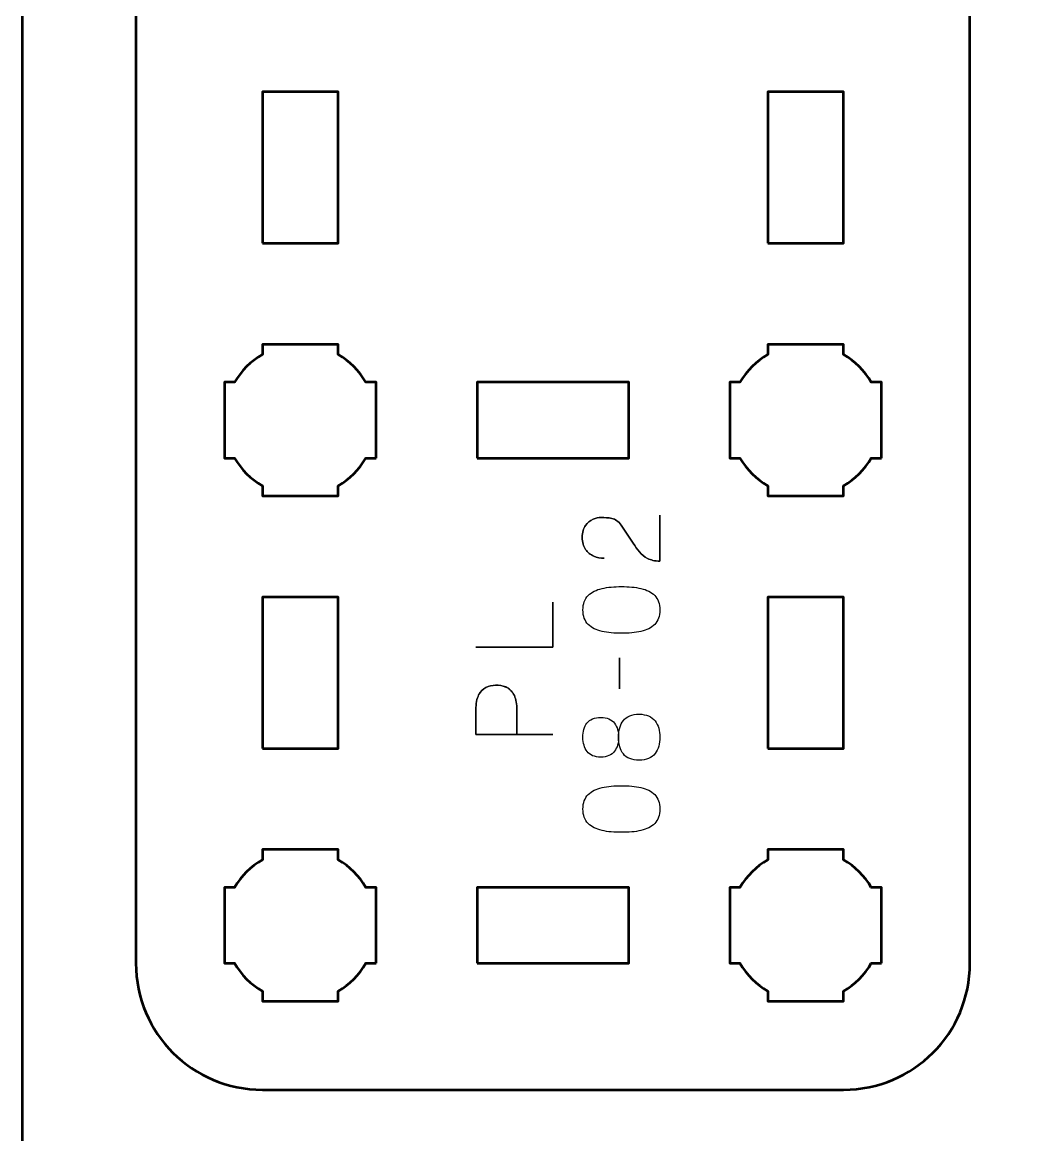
# Model space of a CAD drawing. Header units: centimetres. Extents: x -21 to 0, y -29.7 to 0.
# Drawn here: x -21 to -17.045, y -16.078 to -11.675 of the extents above; entities that cross this region are included whole.
import ezdxf

# ---------------------------------------------------------------- set-up
doc = ezdxf.new("R2010")
doc.units = ezdxf.units.CM
doc.header["$MEASUREMENT"] = 0
doc.layers.add('Layer 1', color=7, linetype='Continuous')

msp = doc.modelspace()

# ---------------------------------------------------------------- linework, layer by layer
at = {"layer": 'Layer 1', "color": 22, "lineweight": 53}
msp.add_open_spline([(-21.00003, -29.19995), (-21.00003, -29.19995), (-21.00003, -0.49992), (-21.00003, -0.49992), (-21.00003, -0.49992), (-21.00003, -0.22295), (-20.77694, 0.00004), (-20.49994, 0.00004), (-20.49994, 0.00004), (-20.49994, 0.00004), (-0.50008, 0.00004), (-0.50008, 0.00004), (-0.50008, 0.00004), (-0.22294, 0.00004), (0.00002, -0.22295), (0.00002, -0.49992), (0.00002, -0.49992), (0.00002, -0.49992), (0.00002, -29.19995), (0.00002, -29.19995), (0.00002, -29.19995), (0.00002, -29.47695), (-0.22294, -29.70004), (-0.50008, -29.70004), (-0.50008, -29.70004), (-0.50008, -29.70004), (-20.49994, -29.70004), (-20.49994, -29.70004), (-20.49994, -29.70004), (-20.77694, -29.70004), (-21.00003, -29.47695), (-21.00003, -29.19995)], degree=3, knots=[0, 0, 0, 0, 0.125, 0.125, 0.125, 0.125, 0.25, 0.25, 0.25, 0.25, 0.375, 0.375, 0.375, 0.375, 0.5, 0.5, 0.5, 0.5, 0.625, 0.625, 0.625, 0.625, 0.75, 0.75, 0.75, 0.75, 0.875, 0.875, 0.875, 0.875, 1, 1, 1, 1], dxfattribs=at)
at = {"layer": 'Layer 1', "color": 114, "lineweight": 53}
msp.add_open_spline([(-20.55004, -15.39988), (-20.55004, -15.39988), (-20.55004, -1.10004), (-20.55004, -1.10004), (-20.55004, -1.10004), (-20.55004, -0.82291), (-20.32694, -0.59995), (-20.04994, -0.59995), (-20.04994, -0.59995), (-20.04994, -0.59995), (-17.75002, -0.59995), (-17.75002, -0.59995), (-17.75002, -0.59995), (-17.47301, -0.59995), (-17.25006, -0.82291), (-17.25006, -1.10004), (-17.25006, -1.10004), (-17.25006, -1.10004), (-17.25006, -15.39988), (-17.25006, -15.39988), (-17.25006, -15.39988), (-17.25006, -15.67688), (-17.47301, -15.89998), (-17.75002, -15.89998), (-17.75002, -15.89998), (-17.75002, -15.89998), (-20.04994, -15.89998), (-20.04994, -15.89998), (-20.04994, -15.89998), (-20.32694, -15.89998), (-20.55004, -15.67688), (-20.55004, -15.39988)], degree=3, knots=[0, 0, 0, 0, 0.125, 0.125, 0.125, 0.125, 0.25, 0.25, 0.25, 0.25, 0.375, 0.375, 0.375, 0.375, 0.5, 0.5, 0.5, 0.5, 0.625, 0.625, 0.625, 0.625, 0.75, 0.75, 0.75, 0.75, 0.875, 0.875, 0.875, 0.875, 1, 1, 1, 1], dxfattribs=at)
at = {"layer": 'Layer 1', "lineweight": 53}
for points, knots in [([(-20.04994, -12.54998), (-20.04994, -12.54998), (-20.04994, -11.94997), (-20.04994, -11.94997), (-20.04994, -11.94997), (-20.04994, -11.94997), (-19.74994, -11.94997), (-19.74994, -11.94997), (-19.74994, -11.94997), (-19.74994, -11.94997), (-19.74994, -12.54998), (-19.74994, -12.54998), (-19.74994, -12.54998), (-19.74994, -12.54998), (-20.04994, -12.54998), (-20.04994, -12.54998)], [0, 0, 0, 0, 0.25, 0.25, 0.25, 0.25, 0.5, 0.5, 0.5, 0.5, 0.75, 0.75, 0.75, 0.75, 1, 1, 1, 1]), ([(-18.05002, -12.54998), (-18.05002, -12.54998), (-18.05002, -11.94997), (-18.05002, -11.94997), (-18.05002, -11.94997), (-18.05002, -11.94997), (-17.75002, -11.94997), (-17.75002, -11.94997), (-17.75002, -11.94997), (-17.75002, -11.94997), (-17.75002, -12.54998), (-17.75002, -12.54998), (-17.75002, -12.54998), (-17.75002, -12.54998), (-18.05002, -12.54998), (-18.05002, -12.54998)], [0, 0, 0, 0, 0.25, 0.25, 0.25, 0.25, 0.5, 0.5, 0.5, 0.5, 0.75, 0.75, 0.75, 0.75, 1, 1, 1, 1]), ([(-19.60001, -13.39996), (-19.60001, -13.39996), (-19.64012, -13.39996), (-19.64012, -13.39996), (-19.64012, -13.39996), (-19.66644, -13.44543), (-19.70446, -13.48346), (-19.74994, -13.50978), (-19.74994, -13.50978), (-19.74994, -13.50978), (-19.74994, -13.54989), (-19.74994, -13.54989), (-19.74994, -13.54989), (-19.74994, -13.54989), (-19.90001, -13.54989), (-19.90001, -13.54989), (-19.90001, -13.54989), (-19.90001, -13.54989), (-20.04994, -13.54989), (-20.04994, -13.54989), (-20.04994, -13.54989), (-20.04994, -13.54989), (-20.04994, -13.50978), (-20.04994, -13.50978), (-20.04994, -13.50978), (-20.09555, -13.48346), (-20.13348, -13.44543), (-20.1598, -13.39996), (-20.1598, -13.39996), (-20.1598, -13.39996), (-20.20001, -13.39996), (-20.20001, -13.39996), (-20.20001, -13.39996), (-20.20001, -13.39996), (-20.20001, -13.24989), (-20.20001, -13.24989), (-20.20001, -13.24989), (-20.20001, -13.24989), (-20.20001, -13.09996), (-20.20001, -13.09996), (-20.20001, -13.09996), (-20.20001, -13.09996), (-20.1598, -13.09996), (-20.1598, -13.09996), (-20.1598, -13.09996), (-20.13348, -13.05448), (-20.09555, -13.01645), (-20.04994, -12.99014), (-20.04994, -12.99014), (-20.04994, -12.99014), (-20.04994, -12.94988), (-20.04994, -12.94988), (-20.04994, -12.94988), (-20.04994, -12.94988), (-19.90001, -12.94988), (-19.90001, -12.94988), (-19.90001, -12.94988), (-19.90001, -12.94988), (-19.74994, -12.94988), (-19.74994, -12.94988), (-19.74994, -12.94988), (-19.74994, -12.94988), (-19.74994, -12.99014), (-19.74994, -12.99014), (-19.74994, -12.99014), (-19.70446, -13.01645), (-19.66644, -13.05448), (-19.64012, -13.09996), (-19.64012, -13.09996), (-19.64012, -13.09996), (-19.60001, -13.09996), (-19.60001, -13.09996), (-19.60001, -13.09996), (-19.60001, -13.09996), (-19.60001, -13.24989), (-19.60001, -13.24989), (-19.60001, -13.24989), (-19.60001, -13.24989), (-19.60001, -13.39996), (-19.60001, -13.39996)], [0, 0, 0, 0, 0.05, 0.05, 0.05, 0.05, 0.1, 0.1, 0.1, 0.1, 0.15, 0.15, 0.15, 0.15, 0.2, 0.2, 0.2, 0.2, 0.25, 0.25, 0.25, 0.25, 0.3, 0.3, 0.3, 0.3, 0.35, 0.35, 0.35, 0.35, 0.4, 0.4, 0.4, 0.4, 0.45, 0.45, 0.45, 0.45, 0.5, 0.5, 0.5, 0.5, 0.55, 0.55, 0.55, 0.55, 0.6, 0.6, 0.6, 0.6, 0.65, 0.65, 0.65, 0.65, 0.7, 0.7, 0.7, 0.7, 0.75, 0.75, 0.75, 0.75, 0.8, 0.8, 0.8, 0.8, 0.85, 0.85, 0.85, 0.85, 0.9, 0.9, 0.9, 0.9, 0.95, 0.95, 0.95, 0.95, 1, 1, 1, 1]), ([(-17.59994, -13.39996), (-17.59994, -13.39996), (-17.6402, -13.39996), (-17.6402, -13.39996), (-17.6402, -13.39996), (-17.66651, -13.44543), (-17.70454, -13.48346), (-17.75002, -13.50978), (-17.75002, -13.50978), (-17.75002, -13.50978), (-17.75002, -13.54989), (-17.75002, -13.54989), (-17.75002, -13.54989), (-17.75002, -13.54989), (-17.89995, -13.54989), (-17.89995, -13.54989), (-17.89995, -13.54989), (-17.89995, -13.54989), (-18.05002, -13.54989), (-18.05002, -13.54989), (-18.05002, -13.54989), (-18.05002, -13.54989), (-18.05002, -13.50978), (-18.05002, -13.50978), (-18.05002, -13.50978), (-18.09549, -13.48346), (-18.13352, -13.44543), (-18.15984, -13.39996), (-18.15984, -13.39996), (-18.15984, -13.39996), (-18.19995, -13.39996), (-18.19995, -13.39996), (-18.19995, -13.39996), (-18.19995, -13.39996), (-18.19995, -13.24989), (-18.19995, -13.24989), (-18.19995, -13.24989), (-18.19995, -13.24989), (-18.19995, -13.09996), (-18.19995, -13.09996), (-18.19995, -13.09996), (-18.19995, -13.09996), (-18.15984, -13.09996), (-18.15984, -13.09996), (-18.15984, -13.09996), (-18.13352, -13.05448), (-18.09549, -13.01645), (-18.05002, -12.99014), (-18.05002, -12.99014), (-18.05002, -12.99014), (-18.05002, -12.94988), (-18.05002, -12.94988), (-18.05002, -12.94988), (-18.05002, -12.94988), (-17.89995, -12.94988), (-17.89995, -12.94988), (-17.89995, -12.94988), (-17.89995, -12.94988), (-17.75002, -12.94988), (-17.75002, -12.94988), (-17.75002, -12.94988), (-17.75002, -12.94988), (-17.75002, -12.99014), (-17.75002, -12.99014), (-17.75002, -12.99014), (-17.70454, -13.01645), (-17.66651, -13.05448), (-17.6402, -13.09996), (-17.6402, -13.09996), (-17.6402, -13.09996), (-17.59994, -13.09996), (-17.59994, -13.09996), (-17.59994, -13.09996), (-17.59994, -13.09996), (-17.59994, -13.24989), (-17.59994, -13.24989), (-17.59994, -13.24989), (-17.59994, -13.24989), (-17.59994, -13.39996), (-17.59994, -13.39996)], [0, 0, 0, 0, 0.05, 0.05, 0.05, 0.05, 0.1, 0.1, 0.1, 0.1, 0.15, 0.15, 0.15, 0.15, 0.2, 0.2, 0.2, 0.2, 0.25, 0.25, 0.25, 0.25, 0.3, 0.3, 0.3, 0.3, 0.35, 0.35, 0.35, 0.35, 0.4, 0.4, 0.4, 0.4, 0.45, 0.45, 0.45, 0.45, 0.5, 0.5, 0.5, 0.5, 0.55, 0.55, 0.55, 0.55, 0.6, 0.6, 0.6, 0.6, 0.65, 0.65, 0.65, 0.65, 0.7, 0.7, 0.7, 0.7, 0.75, 0.75, 0.75, 0.75, 0.8, 0.8, 0.8, 0.8, 0.85, 0.85, 0.85, 0.85, 0.9, 0.9, 0.9, 0.9, 0.95, 0.95, 0.95, 0.95, 1, 1, 1, 1]), ([(-19.19999, -13.39996), (-19.19999, -13.39996), (-19.19999, -13.09996), (-19.19999, -13.09996), (-19.19999, -13.09996), (-19.19999, -13.09996), (-18.6, -13.09996), (-18.6, -13.09996), (-18.6, -13.09996), (-18.6, -13.09996), (-18.6, -13.39996), (-18.6, -13.39996), (-18.6, -13.39996), (-18.6, -13.39996), (-19.19999, -13.39996), (-19.19999, -13.39996)], [0, 0, 0, 0, 0.25, 0.25, 0.25, 0.25, 0.5, 0.5, 0.5, 0.5, 0.75, 0.75, 0.75, 0.75, 1, 1, 1, 1]), ([(-20.04994, -14.54993), (-20.04994, -14.54993), (-20.04994, -13.94994), (-20.04994, -13.94994), (-20.04994, -13.94994), (-20.04994, -13.94994), (-19.74994, -13.94994), (-19.74994, -13.94994), (-19.74994, -13.94994), (-19.74994, -13.94994), (-19.74994, -14.54993), (-19.74994, -14.54993), (-19.74994, -14.54993), (-19.74994, -14.54993), (-20.04994, -14.54993), (-20.04994, -14.54993)], [0, 0, 0, 0, 0.25, 0.25, 0.25, 0.25, 0.5, 0.5, 0.5, 0.5, 0.75, 0.75, 0.75, 0.75, 1, 1, 1, 1]), ([(-18.05002, -14.54993), (-18.05002, -14.54993), (-18.05002, -13.94994), (-18.05002, -13.94994), (-18.05002, -13.94994), (-18.05002, -13.94994), (-17.75002, -13.94994), (-17.75002, -13.94994), (-17.75002, -13.94994), (-17.75002, -13.94994), (-17.75002, -14.54993), (-17.75002, -14.54993), (-17.75002, -14.54993), (-17.75002, -14.54993), (-18.05002, -14.54993), (-18.05002, -14.54993)], [0, 0, 0, 0, 0.25, 0.25, 0.25, 0.25, 0.5, 0.5, 0.5, 0.5, 0.75, 0.75, 0.75, 0.75, 1, 1, 1, 1]), ([(-19.60001, -15.39988), (-19.60001, -15.39988), (-19.64012, -15.39988), (-19.64012, -15.39988), (-19.64012, -15.39988), (-19.66644, -15.44549), (-19.70446, -15.48342), (-19.74994, -15.50974), (-19.74994, -15.50974), (-19.74994, -15.50974), (-19.74994, -15.54995), (-19.74994, -15.54995), (-19.74994, -15.54995), (-19.74994, -15.54995), (-19.90001, -15.54995), (-19.90001, -15.54995), (-19.90001, -15.54995), (-19.90001, -15.54995), (-20.04994, -15.54995), (-20.04994, -15.54995), (-20.04994, -15.54995), (-20.04994, -15.54995), (-20.04994, -15.50974), (-20.04994, -15.50974), (-20.04994, -15.50974), (-20.09555, -15.48342), (-20.13348, -15.44549), (-20.1598, -15.39988), (-20.1598, -15.39988), (-20.1598, -15.39988), (-20.20001, -15.39988), (-20.20001, -15.39988), (-20.20001, -15.39988), (-20.20001, -15.39988), (-20.20001, -15.24995), (-20.20001, -15.24995), (-20.20001, -15.24995), (-20.20001, -15.24995), (-20.20001, -15.09988), (-20.20001, -15.09988), (-20.20001, -15.09988), (-20.20001, -15.09988), (-20.1598, -15.09988), (-20.1598, -15.09988), (-20.1598, -15.09988), (-20.13348, -15.05441), (-20.09555, -15.01638), (-20.04994, -14.99006), (-20.04994, -14.99006), (-20.04994, -14.99006), (-20.04994, -14.94995), (-20.04994, -14.94995), (-20.04994, -14.94995), (-20.04994, -14.94995), (-19.90001, -14.94995), (-19.90001, -14.94995), (-19.90001, -14.94995), (-19.90001, -14.94995), (-19.74994, -14.94995), (-19.74994, -14.94995), (-19.74994, -14.94995), (-19.74994, -14.94995), (-19.74994, -14.99006), (-19.74994, -14.99006), (-19.74994, -14.99006), (-19.70446, -15.01638), (-19.66644, -15.05441), (-19.64012, -15.09988), (-19.64012, -15.09988), (-19.64012, -15.09988), (-19.60001, -15.09988), (-19.60001, -15.09988), (-19.60001, -15.09988), (-19.60001, -15.09988), (-19.60001, -15.24995), (-19.60001, -15.24995), (-19.60001, -15.24995), (-19.60001, -15.24995), (-19.60001, -15.39988), (-19.60001, -15.39988)], [0, 0, 0, 0, 0.05, 0.05, 0.05, 0.05, 0.1, 0.1, 0.1, 0.1, 0.15, 0.15, 0.15, 0.15, 0.2, 0.2, 0.2, 0.2, 0.25, 0.25, 0.25, 0.25, 0.3, 0.3, 0.3, 0.3, 0.35, 0.35, 0.35, 0.35, 0.4, 0.4, 0.4, 0.4, 0.45, 0.45, 0.45, 0.45, 0.5, 0.5, 0.5, 0.5, 0.55, 0.55, 0.55, 0.55, 0.6, 0.6, 0.6, 0.6, 0.65, 0.65, 0.65, 0.65, 0.7, 0.7, 0.7, 0.7, 0.75, 0.75, 0.75, 0.75, 0.8, 0.8, 0.8, 0.8, 0.85, 0.85, 0.85, 0.85, 0.9, 0.9, 0.9, 0.9, 0.95, 0.95, 0.95, 0.95, 1, 1, 1, 1]), ([(-17.59994, -15.39988), (-17.59994, -15.39988), (-17.6402, -15.39988), (-17.6402, -15.39988), (-17.6402, -15.39988), (-17.66651, -15.44549), (-17.70454, -15.48342), (-17.75002, -15.50974), (-17.75002, -15.50974), (-17.75002, -15.50974), (-17.75002, -15.54995), (-17.75002, -15.54995), (-17.75002, -15.54995), (-17.75002, -15.54995), (-17.89995, -15.54995), (-17.89995, -15.54995), (-17.89995, -15.54995), (-17.89995, -15.54995), (-18.05002, -15.54995), (-18.05002, -15.54995), (-18.05002, -15.54995), (-18.05002, -15.54995), (-18.05002, -15.50974), (-18.05002, -15.50974), (-18.05002, -15.50974), (-18.09549, -15.48342), (-18.13352, -15.44549), (-18.15984, -15.39988), (-18.15984, -15.39988), (-18.15984, -15.39988), (-18.19995, -15.39988), (-18.19995, -15.39988), (-18.19995, -15.39988), (-18.19995, -15.39988), (-18.19995, -15.24995), (-18.19995, -15.24995), (-18.19995, -15.24995), (-18.19995, -15.24995), (-18.19995, -15.09988), (-18.19995, -15.09988), (-18.19995, -15.09988), (-18.19995, -15.09988), (-18.15984, -15.09988), (-18.15984, -15.09988), (-18.15984, -15.09988), (-18.13352, -15.05441), (-18.09549, -15.01638), (-18.05002, -14.99006), (-18.05002, -14.99006), (-18.05002, -14.99006), (-18.05002, -14.94995), (-18.05002, -14.94995), (-18.05002, -14.94995), (-18.05002, -14.94995), (-17.89995, -14.94995), (-17.89995, -14.94995), (-17.89995, -14.94995), (-17.89995, -14.94995), (-17.75002, -14.94995), (-17.75002, -14.94995), (-17.75002, -14.94995), (-17.75002, -14.94995), (-17.75002, -14.99006), (-17.75002, -14.99006), (-17.75002, -14.99006), (-17.70454, -15.01638), (-17.66651, -15.05441), (-17.6402, -15.09988), (-17.6402, -15.09988), (-17.6402, -15.09988), (-17.59994, -15.09988), (-17.59994, -15.09988), (-17.59994, -15.09988), (-17.59994, -15.09988), (-17.59994, -15.24995), (-17.59994, -15.24995), (-17.59994, -15.24995), (-17.59994, -15.24995), (-17.59994, -15.39988), (-17.59994, -15.39988)], [0, 0, 0, 0, 0.05, 0.05, 0.05, 0.05, 0.1, 0.1, 0.1, 0.1, 0.15, 0.15, 0.15, 0.15, 0.2, 0.2, 0.2, 0.2, 0.25, 0.25, 0.25, 0.25, 0.3, 0.3, 0.3, 0.3, 0.35, 0.35, 0.35, 0.35, 0.4, 0.4, 0.4, 0.4, 0.45, 0.45, 0.45, 0.45, 0.5, 0.5, 0.5, 0.5, 0.55, 0.55, 0.55, 0.55, 0.6, 0.6, 0.6, 0.6, 0.65, 0.65, 0.65, 0.65, 0.7, 0.7, 0.7, 0.7, 0.75, 0.75, 0.75, 0.75, 0.8, 0.8, 0.8, 0.8, 0.85, 0.85, 0.85, 0.85, 0.9, 0.9, 0.9, 0.9, 0.95, 0.95, 0.95, 0.95, 1, 1, 1, 1]), ([(-19.19999, -15.39988), (-19.19999, -15.39988), (-19.19999, -15.09988), (-19.19999, -15.09988), (-19.19999, -15.09988), (-19.19999, -15.09988), (-18.6, -15.09988), (-18.6, -15.09988), (-18.6, -15.09988), (-18.6, -15.09988), (-18.6, -15.39988), (-18.6, -15.39988), (-18.6, -15.39988), (-18.6, -15.39988), (-19.19999, -15.39988), (-19.19999, -15.39988)], [0, 0, 0, 0, 0.25, 0.25, 0.25, 0.25, 0.5, 0.5, 0.5, 0.5, 0.75, 0.75, 0.75, 0.75, 1, 1, 1, 1])]:
    msp.add_open_spline(points, degree=3, knots=knots, dxfattribs=at)
at = {"layer": 'Layer 1', "color": 40, "lineweight": 30}
for points, knots in [([(-18.47667, -13.62651), (-18.47667, -13.62651), (-18.47667, -13.80812), (-18.47667, -13.80812), (-18.47667, -13.80812), (-18.49692, -13.80759), (-18.51332, -13.80385), (-18.52613, -13.79712), (-18.52613, -13.79712), (-18.53879, -13.79048), (-18.54941, -13.78195), (-18.55795, -13.77147), (-18.55795, -13.77147), (-18.56624, -13.76113), (-18.57435, -13.74984), (-18.58208, -13.73743), (-18.58208, -13.73743), (-18.58208, -13.73743), (-18.6303, -13.66511), (-18.6303, -13.66511), (-18.6303, -13.66511), (-18.64078, -13.65075), (-18.65306, -13.64207), (-18.66681, -13.63904), (-18.66681, -13.63904), (-18.68061, -13.63614), (-18.69465, -13.63491), (-18.70915, -13.63547), (-18.70915, -13.63547), (-18.71892, -13.63533), (-18.72968, -13.63766), (-18.74139, -13.64235), (-18.74139, -13.64235), (-18.75282, -13.64718), (-18.76273, -13.65516), (-18.77127, -13.66648), (-18.77127, -13.66648), (-18.77956, -13.67791), (-18.78397, -13.69347), (-18.78436, -13.71333), (-18.78436, -13.71333), (-18.78397, -13.73344), (-18.77956, -13.7497), (-18.77113, -13.76184), (-18.77113, -13.76184), (-18.76259, -13.77408), (-18.75173, -13.7829), (-18.7386, -13.7883), (-18.7386, -13.7883), (-18.72527, -13.7938), (-18.71148, -13.79641), (-18.69729, -13.79627), (-18.69729, -13.79627), (-18.71148, -13.79641), (-18.72527, -13.7938), (-18.7386, -13.7883), (-18.7386, -13.7883), (-18.75173, -13.7829), (-18.76259, -13.77408), (-18.77113, -13.76184), (-18.77113, -13.76184), (-18.77956, -13.7497), (-18.78397, -13.73344), (-18.78436, -13.71333), (-18.78436, -13.71333), (-18.78397, -13.69347), (-18.77956, -13.67791), (-18.77127, -13.66648), (-18.77127, -13.66648), (-18.76273, -13.65516), (-18.75282, -13.64718), (-18.74139, -13.64235), (-18.74139, -13.64235), (-18.72968, -13.63766), (-18.71892, -13.63533), (-18.70915, -13.63547), (-18.70915, -13.63547), (-18.69465, -13.63491), (-18.68061, -13.63614), (-18.66681, -13.63904), (-18.66681, -13.63904), (-18.65306, -13.64207), (-18.64078, -13.65075), (-18.6303, -13.66511), (-18.6303, -13.66511), (-18.6303, -13.66511), (-18.58208, -13.73743), (-18.58208, -13.73743), (-18.58208, -13.73743), (-18.57435, -13.74984), (-18.56624, -13.76113), (-18.55795, -13.77147), (-18.55795, -13.77147), (-18.54941, -13.78195), (-18.53879, -13.79048), (-18.52613, -13.79712), (-18.52613, -13.79712), (-18.51332, -13.80385), (-18.49692, -13.80759), (-18.47667, -13.80812), (-18.47667, -13.80812), (-18.47667, -13.80812), (-18.47667, -13.62651), (-18.47667, -13.62651)], [0, 0, 0, 0, 0.0384615, 0.0384615, 0.0384615, 0.0384615, 0.0769231, 0.0769231, 0.0769231, 0.0769231, 0.1153846, 0.1153846, 0.1153846, 0.1153846, 0.1538462, 0.1538462, 0.1538462, 0.1538462, 0.1923077, 0.1923077, 0.1923077, 0.1923077, 0.2307692, 0.2307692, 0.2307692, 0.2307692, 0.2692308, 0.2692308, 0.2692308, 0.2692308, 0.3076923, 0.3076923, 0.3076923, 0.3076923, 0.3461538, 0.3461538, 0.3461538, 0.3461538, 0.3846154, 0.3846154, 0.3846154, 0.3846154, 0.4230769, 0.4230769, 0.4230769, 0.4230769, 0.4615385, 0.4615385, 0.4615385, 0.4615385, 0.5, 0.5, 0.5, 0.5, 0.5384615, 0.5384615, 0.5384615, 0.5384615, 0.5769231, 0.5769231, 0.5769231, 0.5769231, 0.6153846, 0.6153846, 0.6153846, 0.6153846, 0.6538462, 0.6538462, 0.6538462, 0.6538462, 0.6923077, 0.6923077, 0.6923077, 0.6923077, 0.7307692, 0.7307692, 0.7307692, 0.7307692, 0.7692308, 0.7692308, 0.7692308, 0.7692308, 0.8076923, 0.8076923, 0.8076923, 0.8076923, 0.8461538, 0.8461538, 0.8461538, 0.8461538, 0.8846154, 0.8846154, 0.8846154, 0.8846154, 0.9230769, 0.9230769, 0.9230769, 0.9230769, 0.9615385, 0.9615385, 0.9615385, 0.9615385, 1, 1, 1, 1]), ([(-18.47667, -14.0012), (-18.47691, -13.97668), (-18.48383, -13.95766), (-18.49734, -13.94415), (-18.49734, -13.94415), (-18.51082, -13.93078), (-18.52902, -13.9214), (-18.55202, -13.91618), (-18.55202, -13.91618), (-18.57492, -13.91106), (-18.60053, -13.90859), (-18.62907, -13.90888), (-18.62907, -13.90888), (-18.65718, -13.90859), (-18.6828, -13.91106), (-18.70583, -13.91618), (-18.70583, -13.91618), (-18.72855, -13.9214), (-18.74675, -13.93078), (-18.76055, -13.94415), (-18.76055, -13.94415), (-18.77402, -13.95766), (-18.78108, -13.97668), (-18.78147, -14.0012), (-18.78147, -14.0012), (-18.78108, -14.02586), (-18.77402, -14.04487), (-18.76055, -14.05824), (-18.76055, -14.05824), (-18.74675, -14.07175), (-18.72855, -14.081), (-18.70583, -14.08608), (-18.70583, -14.08608), (-18.6828, -14.09133), (-18.65718, -14.0938), (-18.62907, -14.09338), (-18.62907, -14.09338), (-18.60053, -14.0938), (-18.57492, -14.09133), (-18.55202, -14.08608), (-18.55202, -14.08608), (-18.52902, -14.081), (-18.51082, -14.07175), (-18.49734, -14.05824), (-18.49734, -14.05824), (-18.48383, -14.04487), (-18.47691, -14.02586), (-18.47667, -14.0012)], [0, 0, 0, 0, 0.0833333, 0.0833333, 0.0833333, 0.0833333, 0.1666667, 0.1666667, 0.1666667, 0.1666667, 0.25, 0.25, 0.25, 0.25, 0.3333333, 0.3333333, 0.3333333, 0.3333333, 0.4166667, 0.4166667, 0.4166667, 0.4166667, 0.5, 0.5, 0.5, 0.5, 0.5833333, 0.5833333, 0.5833333, 0.5833333, 0.6666667, 0.6666667, 0.6666667, 0.6666667, 0.75, 0.75, 0.75, 0.75, 0.8333333, 0.8333333, 0.8333333, 0.8333333, 0.9166667, 0.9166667, 0.9166667, 0.9166667, 1, 1, 1, 1]), ([(-18.47667, -14.0012), (-18.47691, -13.97668), (-18.48383, -13.95766), (-18.49734, -13.94415), (-18.49734, -13.94415), (-18.51082, -13.93078), (-18.52902, -13.9214), (-18.55202, -13.91618), (-18.55202, -13.91618), (-18.57492, -13.91106), (-18.60053, -13.90859), (-18.62907, -13.90888), (-18.62907, -13.90888), (-18.65718, -13.90859), (-18.6828, -13.91106), (-18.70583, -13.91618), (-18.70583, -13.91618), (-18.72855, -13.9214), (-18.74675, -13.93078), (-18.76055, -13.94415), (-18.76055, -13.94415), (-18.77402, -13.95766), (-18.78108, -13.97668), (-18.78147, -14.0012), (-18.78147, -14.0012), (-18.78108, -14.02586), (-18.77402, -14.04487), (-18.76055, -14.05824), (-18.76055, -14.05824), (-18.74675, -14.07175), (-18.72855, -14.081), (-18.70583, -14.08608), (-18.70583, -14.08608), (-18.6828, -14.09133), (-18.65718, -14.0938), (-18.62907, -14.09338), (-18.62907, -14.09338), (-18.60053, -14.0938), (-18.57492, -14.09133), (-18.55202, -14.08608), (-18.55202, -14.08608), (-18.52902, -14.081), (-18.51082, -14.07175), (-18.49734, -14.05824), (-18.49734, -14.05824), (-18.48383, -14.04487), (-18.47691, -14.02586), (-18.47667, -14.0012)], [0, 0, 0, 0, 0.0833333, 0.0833333, 0.0833333, 0.0833333, 0.1666667, 0.1666667, 0.1666667, 0.1666667, 0.25, 0.25, 0.25, 0.25, 0.3333333, 0.3333333, 0.3333333, 0.3333333, 0.4166667, 0.4166667, 0.4166667, 0.4166667, 0.5, 0.5, 0.5, 0.5, 0.5833333, 0.5833333, 0.5833333, 0.5833333, 0.6666667, 0.6666667, 0.6666667, 0.6666667, 0.75, 0.75, 0.75, 0.75, 0.8333333, 0.8333333, 0.8333333, 0.8333333, 0.9166667, 0.9166667, 0.9166667, 0.9166667, 1, 1, 1, 1]), ([(-18.9, -13.96991), (-18.9, -13.96991), (-18.9, -14.14809), (-18.9, -14.14809), (-18.9, -14.14809), (-18.9, -14.14809), (-19.20521, -14.14809), (-19.20521, -14.14809), (-19.20521, -14.14809), (-19.20521, -14.14809), (-18.9, -14.14809), (-18.9, -14.14809), (-18.9, -14.14809), (-18.9, -14.14809), (-18.9, -13.96991), (-18.9, -13.96991)], [0, 0, 0, 0, 0.25, 0.25, 0.25, 0.25, 0.5, 0.5, 0.5, 0.5, 0.75, 0.75, 0.75, 0.75, 1, 1, 1, 1]), ([(-18.63623, -14.31333), (-18.63623, -14.31333), (-18.63623, -14.19011), (-18.63623, -14.19011), (-18.63623, -14.19011), (-18.63623, -14.19011), (-18.63623, -14.31333), (-18.63623, -14.31333)], [0, 0, 0, 0, 0.5, 0.5, 0.5, 0.5, 1, 1, 1, 1]), ([(-18.9, -14.49451), (-18.9, -14.49451), (-19.20521, -14.49451), (-19.20521, -14.49451), (-19.20521, -14.49451), (-19.20521, -14.49451), (-19.20521, -14.39722), (-19.20521, -14.39722), (-19.20521, -14.39722), (-19.20493, -14.3716), (-19.20123, -14.3516), (-19.19407, -14.33742), (-19.19407, -14.33742), (-19.18676, -14.32352), (-19.17724, -14.31371), (-19.16539, -14.30807), (-19.16539, -14.30807), (-19.15353, -14.30257), (-19.14073, -14.29953), (-19.12693, -14.29897), (-19.12693, -14.29897), (-19.11289, -14.2983), (-19.09952, -14.30063), (-19.08686, -14.30613), (-19.08686, -14.30613), (-19.07416, -14.31167), (-19.06368, -14.32116), (-19.05557, -14.33439), (-19.05557, -14.33439), (-19.04742, -14.3479), (-19.04329, -14.3661), (-19.04301, -14.38924), (-19.04301, -14.38924), (-19.04301, -14.38924), (-19.04301, -14.49451), (-19.04301, -14.49451), (-19.04301, -14.49451), (-19.04301, -14.49451), (-19.04301, -14.38924), (-19.04301, -14.38924), (-19.04301, -14.38924), (-19.04329, -14.36649), (-19.04742, -14.34846), (-19.05557, -14.33495), (-19.05557, -14.33495), (-19.06368, -14.32158), (-19.07416, -14.31205), (-19.08686, -14.30641), (-19.08686, -14.30641), (-19.09952, -14.30091), (-19.11289, -14.29844), (-19.12693, -14.29897), (-19.12693, -14.29897), (-19.14073, -14.29953), (-19.15353, -14.30257), (-19.16539, -14.30821), (-19.16539, -14.30821), (-19.17724, -14.314), (-19.18676, -14.32391), (-19.19407, -14.33784), (-19.19407, -14.33784), (-19.20123, -14.35202), (-19.20493, -14.37189), (-19.20521, -14.39722), (-19.20521, -14.39722), (-19.20521, -14.39722), (-19.20521, -14.49451), (-19.20521, -14.49451), (-19.20521, -14.49451), (-19.20521, -14.49451), (-18.9, -14.49451), (-18.9, -14.49451)], [0, 0, 0, 0, 0.0555556, 0.0555556, 0.0555556, 0.0555556, 0.1111111, 0.1111111, 0.1111111, 0.1111111, 0.1666667, 0.1666667, 0.1666667, 0.1666667, 0.2222222, 0.2222222, 0.2222222, 0.2222222, 0.2777778, 0.2777778, 0.2777778, 0.2777778, 0.3333333, 0.3333333, 0.3333333, 0.3333333, 0.3888889, 0.3888889, 0.3888889, 0.3888889, 0.4444444, 0.4444444, 0.4444444, 0.4444444, 0.5, 0.5, 0.5, 0.5, 0.5555556, 0.5555556, 0.5555556, 0.5555556, 0.6111111, 0.6111111, 0.6111111, 0.6111111, 0.6666667, 0.6666667, 0.6666667, 0.6666667, 0.7222222, 0.7222222, 0.7222222, 0.7222222, 0.7777778, 0.7777778, 0.7777778, 0.7777778, 0.8333333, 0.8333333, 0.8333333, 0.8333333, 0.8888889, 0.8888889, 0.8888889, 0.8888889, 0.9444444, 0.9444444, 0.9444444, 0.9444444, 1, 1, 1, 1]), ([(-18.6405, -14.50513), (-18.64007, -14.48308), (-18.64547, -14.46449), (-18.65648, -14.4496), (-18.65648, -14.4496), (-18.66752, -14.43472), (-18.68558, -14.42699), (-18.71077, -14.42632), (-18.71077, -14.42632), (-18.73585, -14.42685), (-18.75406, -14.43429), (-18.76535, -14.44876), (-18.76535, -14.44876), (-18.77653, -14.46326), (-18.78189, -14.48213), (-18.78147, -14.50513), (-18.78147, -14.50513), (-18.78118, -14.52827), (-18.77568, -14.54704), (-18.76482, -14.5615), (-18.76482, -14.5615), (-18.75377, -14.57597), (-18.73571, -14.58341), (-18.71077, -14.58383), (-18.71077, -14.58383), (-18.68558, -14.58341), (-18.66752, -14.57569), (-18.65648, -14.56066), (-18.65648, -14.56066), (-18.64547, -14.54591), (-18.64007, -14.52746), (-18.6405, -14.50513)], [0, 0, 0, 0, 0.125, 0.125, 0.125, 0.125, 0.25, 0.25, 0.25, 0.25, 0.375, 0.375, 0.375, 0.375, 0.5, 0.5, 0.5, 0.5, 0.625, 0.625, 0.625, 0.625, 0.75, 0.75, 0.75, 0.75, 0.875, 0.875, 0.875, 0.875, 1, 1, 1, 1]), ([(-18.6405, -14.50513), (-18.64007, -14.48308), (-18.64547, -14.46449), (-18.65648, -14.4496), (-18.65648, -14.4496), (-18.66752, -14.43472), (-18.68558, -14.42699), (-18.71077, -14.42632), (-18.71077, -14.42632), (-18.73585, -14.42685), (-18.75406, -14.43429), (-18.76535, -14.44876), (-18.76535, -14.44876), (-18.77653, -14.46326), (-18.78189, -14.48213), (-18.78147, -14.50513), (-18.78147, -14.50513), (-18.78118, -14.52827), (-18.77568, -14.54704), (-18.76482, -14.5615), (-18.76482, -14.5615), (-18.75377, -14.57597), (-18.73571, -14.58341), (-18.71077, -14.58383), (-18.71077, -14.58383), (-18.68558, -14.58341), (-18.66752, -14.57569), (-18.65648, -14.56066), (-18.65648, -14.56066), (-18.64547, -14.54591), (-18.64007, -14.52746), (-18.6405, -14.50513)], [0, 0, 0, 0, 0.125, 0.125, 0.125, 0.125, 0.25, 0.25, 0.25, 0.25, 0.375, 0.375, 0.375, 0.375, 0.5, 0.5, 0.5, 0.5, 0.625, 0.625, 0.625, 0.625, 0.75, 0.75, 0.75, 0.75, 0.875, 0.875, 0.875, 0.875, 1, 1, 1, 1]), ([(-18.47667, -14.50513), (-18.47653, -14.47938), (-18.48284, -14.45772), (-18.49582, -14.4405), (-18.49582, -14.4405), (-18.50877, -14.42329), (-18.52972, -14.41433), (-18.55879, -14.41362), (-18.55879, -14.41362), (-18.58758, -14.41404), (-18.60854, -14.42244), (-18.62148, -14.4387), (-18.62148, -14.4387), (-18.63429, -14.45511), (-18.64064, -14.4773), (-18.6405, -14.50513), (-18.6405, -14.50513), (-18.64064, -14.53311), (-18.63429, -14.55515), (-18.62148, -14.57128), (-18.62148, -14.57128), (-18.60854, -14.58754), (-18.58758, -14.59579), (-18.55879, -14.59608), (-18.55879, -14.59608), (-18.52972, -14.59555), (-18.50877, -14.58659), (-18.49582, -14.56934), (-18.49582, -14.56934), (-18.48284, -14.55226), (-18.47653, -14.53092), (-18.47667, -14.50513)], [0, 0, 0, 0, 0.125, 0.125, 0.125, 0.125, 0.25, 0.25, 0.25, 0.25, 0.375, 0.375, 0.375, 0.375, 0.5, 0.5, 0.5, 0.5, 0.625, 0.625, 0.625, 0.625, 0.75, 0.75, 0.75, 0.75, 0.875, 0.875, 0.875, 0.875, 1, 1, 1, 1]), ([(-18.47667, -14.50513), (-18.47653, -14.47938), (-18.48284, -14.45772), (-18.49582, -14.4405), (-18.49582, -14.4405), (-18.50877, -14.42329), (-18.52972, -14.41433), (-18.55879, -14.41362), (-18.55879, -14.41362), (-18.58758, -14.41404), (-18.60854, -14.42244), (-18.62148, -14.4387), (-18.62148, -14.4387), (-18.63429, -14.45511), (-18.64064, -14.4773), (-18.6405, -14.50513), (-18.6405, -14.50513), (-18.64064, -14.53311), (-18.63429, -14.55515), (-18.62148, -14.57128), (-18.62148, -14.57128), (-18.60854, -14.58754), (-18.58758, -14.59579), (-18.55879, -14.59608), (-18.55879, -14.59608), (-18.52972, -14.59555), (-18.50877, -14.58659), (-18.49582, -14.56934), (-18.49582, -14.56934), (-18.48284, -14.55226), (-18.47653, -14.53092), (-18.47667, -14.50513)], [0, 0, 0, 0, 0.125, 0.125, 0.125, 0.125, 0.25, 0.25, 0.25, 0.25, 0.375, 0.375, 0.375, 0.375, 0.5, 0.5, 0.5, 0.5, 0.625, 0.625, 0.625, 0.625, 0.75, 0.75, 0.75, 0.75, 0.875, 0.875, 0.875, 0.875, 1, 1, 1, 1]), ([(-18.47667, -14.78915), (-18.47691, -14.76463), (-18.48383, -14.74558), (-18.49734, -14.73211), (-18.49734, -14.73211), (-18.51082, -14.71874), (-18.52902, -14.70935), (-18.55202, -14.70413), (-18.55202, -14.70413), (-18.57492, -14.69902), (-18.60053, -14.69655), (-18.62907, -14.69683), (-18.62907, -14.69683), (-18.65718, -14.69655), (-18.6828, -14.69902), (-18.70583, -14.70413), (-18.70583, -14.70413), (-18.72855, -14.70935), (-18.74675, -14.71874), (-18.76055, -14.73211), (-18.76055, -14.73211), (-18.77402, -14.74558), (-18.78108, -14.76463), (-18.78147, -14.78915), (-18.78147, -14.78915), (-18.78108, -14.81381), (-18.77402, -14.83283), (-18.76055, -14.8462), (-18.76055, -14.8462), (-18.74675, -14.85971), (-18.72855, -14.86895), (-18.70583, -14.87403), (-18.70583, -14.87403), (-18.6828, -14.87929), (-18.65718, -14.88176), (-18.62907, -14.88133), (-18.62907, -14.88133), (-18.60053, -14.88176), (-18.57492, -14.87929), (-18.55202, -14.87403), (-18.55202, -14.87403), (-18.52902, -14.86895), (-18.51082, -14.85971), (-18.49734, -14.8462), (-18.49734, -14.8462), (-18.48383, -14.83283), (-18.47691, -14.81381), (-18.47667, -14.78915)], [0, 0, 0, 0, 0.0833333, 0.0833333, 0.0833333, 0.0833333, 0.1666667, 0.1666667, 0.1666667, 0.1666667, 0.25, 0.25, 0.25, 0.25, 0.3333333, 0.3333333, 0.3333333, 0.3333333, 0.4166667, 0.4166667, 0.4166667, 0.4166667, 0.5, 0.5, 0.5, 0.5, 0.5833333, 0.5833333, 0.5833333, 0.5833333, 0.6666667, 0.6666667, 0.6666667, 0.6666667, 0.75, 0.75, 0.75, 0.75, 0.8333333, 0.8333333, 0.8333333, 0.8333333, 0.9166667, 0.9166667, 0.9166667, 0.9166667, 1, 1, 1, 1]), ([(-18.47667, -14.78915), (-18.47691, -14.76463), (-18.48383, -14.74558), (-18.49734, -14.73211), (-18.49734, -14.73211), (-18.51082, -14.71874), (-18.52902, -14.70935), (-18.55202, -14.70413), (-18.55202, -14.70413), (-18.57492, -14.69902), (-18.60053, -14.69655), (-18.62907, -14.69683), (-18.62907, -14.69683), (-18.65718, -14.69655), (-18.6828, -14.69902), (-18.70583, -14.70413), (-18.70583, -14.70413), (-18.72855, -14.70935), (-18.74675, -14.71874), (-18.76055, -14.73211), (-18.76055, -14.73211), (-18.77402, -14.74558), (-18.78108, -14.76463), (-18.78147, -14.78915), (-18.78147, -14.78915), (-18.78108, -14.81381), (-18.77402, -14.83283), (-18.76055, -14.8462), (-18.76055, -14.8462), (-18.74675, -14.85971), (-18.72855, -14.86895), (-18.70583, -14.87403), (-18.70583, -14.87403), (-18.6828, -14.87929), (-18.65718, -14.88176), (-18.62907, -14.88133), (-18.62907, -14.88133), (-18.60053, -14.88176), (-18.57492, -14.87929), (-18.55202, -14.87403), (-18.55202, -14.87403), (-18.52902, -14.86895), (-18.51082, -14.85971), (-18.49734, -14.8462), (-18.49734, -14.8462), (-18.48383, -14.83283), (-18.47691, -14.81381), (-18.47667, -14.78915)], [0, 0, 0, 0, 0.0833333, 0.0833333, 0.0833333, 0.0833333, 0.1666667, 0.1666667, 0.1666667, 0.1666667, 0.25, 0.25, 0.25, 0.25, 0.3333333, 0.3333333, 0.3333333, 0.3333333, 0.4166667, 0.4166667, 0.4166667, 0.4166667, 0.5, 0.5, 0.5, 0.5, 0.5833333, 0.5833333, 0.5833333, 0.5833333, 0.6666667, 0.6666667, 0.6666667, 0.6666667, 0.75, 0.75, 0.75, 0.75, 0.8333333, 0.8333333, 0.8333333, 0.8333333, 0.9166667, 0.9166667, 0.9166667, 0.9166667, 1, 1, 1, 1])]:
    msp.add_open_spline(points, degree=3, knots=knots, dxfattribs=at)

doc.saveas('drawing.dxf')
